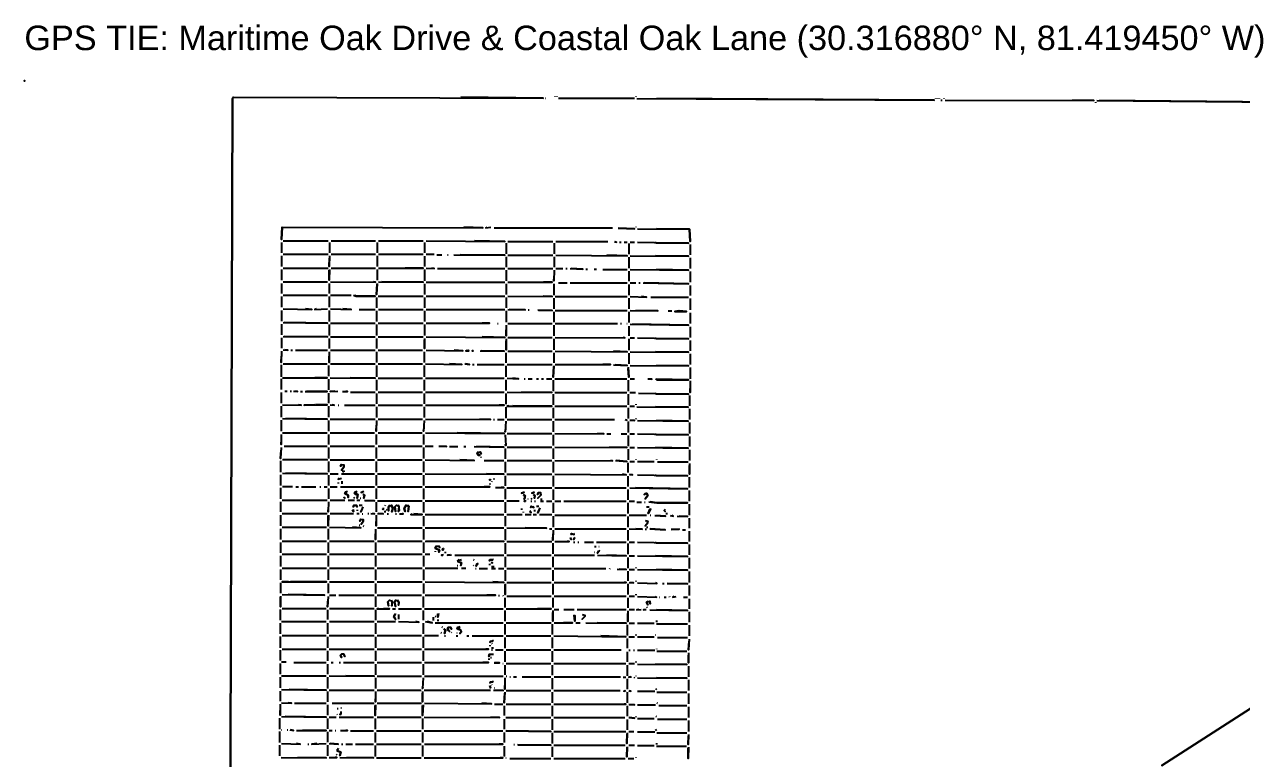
# Model space of a CAD drawing. Extents: x 0 to 16407, y 159 to 1115.
# Drawn here: x 14922 to 15519, y 755 to 1115 of the extents above; entities that cross this region are included whole.
import ezdxf

# ---------------------------------------------------------------- set-up
doc = ezdxf.new("R2010")
doc.units = 0
doc.layers.add('CONTROL', color=1, linetype='CONTINUOUS')
doc.layers.add('RASTER_VECTOR_LINEWORK', color=5, linetype='CONTINUOUS')
doc.styles.get("Standard").update_dxf_attribs({"font": 'Arial'})

msp = doc.modelspace()

# ---------------------------------------------------------------- linework, layer by layer
at = {"layer": 'CONTROL'}
msp.add_point((14922.5, 1087), dxfattribs=at)
at = {"layer": 'RASTER_VECTOR_LINEWORK'}
for points in [[(15025, 1079), (15024.5, 1078.25), (15021.75, 230.75), (15057.25, 230.25), (15021.75, 230.75), (15024.5, 1078.25), (15025, 1079), (15176.5, 1078.5), (15136.25, 1079)], [(15182.25, 1079.5), (15182.25, 1079.25)], [(15183.25, 1079.5), (15183.25, 1079.25)], [(15222, 1079.5), (15222, 1079.25)], [(15177.5, 1078.5), (15177.75, 1078.5)], [(15184, 1078.5), (15221.25, 1078.5)], [(15222.5, 1078.25), (15368, 1077.5), (15232.25, 1078.25)], [(15368.75, 1078.5), (15368.75, 1078.25)], [(15369.75, 1078.5), (15369.75, 1078.25)], [(15370.5, 1078.5), (15370.5, 1078.25)], [(15371.25, 1077.5), (15372, 1077.5)], [(15372.75, 1078.5), (15372.75, 1078.25)], [(15373.5, 1077.5), (15446.25, 1077.25), (15435.75, 1077.5)], [(15447, 1076.5), (15447, 1076.25)], [(15447.75, 1077.25), (15536.5, 1076.5), (15449, 1077.25)], [(15048.75, 1015.25), (15048.5, 1009.25), (15048.75, 1015.25), (15147, 1015), (15137.75, 1015.25)], [(15149, 1015.25), (15148.5, 1015), (15151, 1015.25)], [(15152.5, 1015), (15210.5, 1015)], [(15213.25, 1014.75), (15221.25, 1014.5), (15213.5, 1014.75)], [(15222, 1015.5), (15222, 1015.25)], [(15222.75, 1014.5), (15248.25, 1014.25), (15248.5, 1008.25), (15248.25, 1014.25), (15232, 1014.5)], [(15048.5, 1007.75), (15048.5, 1002.75)], [(15049.25, 1008.5), (15071.25, 1008.5)], [(15072, 1007.75), (15072, 1002.75)], [(15072.75, 1008.5), (15094.5, 1008.5)], [(15095.25, 1007.75), (15095.25, 1002.75)], [(15096, 1008.5), (15117.75, 1008.5)], [(15118.5, 1007.75), (15118.5, 1002.75)], [(15119.25, 1008.5), (15157.75, 1008.25), (15143, 1008.5)], [(15158.5, 1007.5), (15158.5, 1002.25)], [(15159.25, 1008.25), (15181.25, 1008.25)], [(15182, 1007.5), (15182, 1002.25)], [(15182.75, 1008.25), (15208.25, 1008.25)], [(15211.5, 1008.25), (15212.5, 1008), (15212, 1008.25)], [(15214, 1008), (15214.75, 1008)], [(15216.25, 1008), (15217.75, 1008)], [(15219.25, 1008), (15221.25, 1008)], [(15222.75, 1008), (15247.75, 1007.5), (15232.25, 1007.5), (15231.5, 1008)], [(15049.25, 1002), (15071.25, 1002)], [(15072.75, 1002), (15094.5, 1002)], [(15096, 1002), (15117.75, 1002)], [(15119.25, 1002), (15123.25, 1002)], [(15124.5, 1001.75), (15127, 1001.75)], [(15129.75, 1001.75), (15130, 1001.75)], [(15132.75, 1001.75), (15157.75, 1001.5), (15136, 1001.75)], [(15159.25, 1001.5), (15181.25, 1001.5)], [(15182.75, 1001.5), (15217.75, 1001.25), (15207.75, 1001.5)], [(15218.5, 1007.25), (15218.5, 1002)], [(15248.5, 1006.75), (15248.5, 1001.75)], [(15048.5, 1001.25), (15048.5, 996)], [(15072, 1001.25), (15071.75, 996), (15072, 1000)], [(15095.25, 1001.25), (15095.25, 996)], [(15118.5, 1001), (15118.5, 996)], [(15158.5, 1000.75), (15158.5, 995.75)], [(15182, 1000.75), (15182, 995.75)], [(15218.5, 1000.5), (15218.5, 995.25)], [(15219.25, 1001.25), (15247.75, 1001), (15231.5, 1001.25)], [(15248.5, 1000.25), (15248.5, 995)], [(15048.5, 994.5), (15048.5, 989.25)], [(15049.25, 995.25), (15071.25, 995.25)], [(15072, 994.5), (15071.75, 989.25), (15071.75, 994.25)], [(15072.75, 995.25), (15094.5, 995.25)], [(15095.25, 994.5), (15095.25, 989.25)], [(15096, 995.25), (15117.75, 995.25), (15109, 995.25)], [(15118.5, 994.5), (15118.5, 989)], [(15119.25, 995.25), (15123.25, 995), (15122, 995.25)], [(15124.75, 995), (15157.75, 995)], [(15158.5, 994.25), (15158.5, 989)], [(15159.25, 995), (15181.25, 995)], [(15182, 994.25), (15181.75, 989), (15182, 991)], [(15182.75, 995), (15186.25, 995)], [(15187.75, 995), (15188.25, 995)], [(15189.75, 995), (15196, 994.75), (15190.25, 995)], [(15197.5, 994.75), (15198.25, 994.75)], [(15201.5, 994.75), (15202.75, 994.75)], [(15205.75, 994.5), (15217.75, 994.5)], [(15218.5, 993.75), (15218.5, 988.75)], [(15219.25, 994.5), (15247.75, 994.25), (15232, 994.5)], [(15248.5, 993.5), (15248.5, 988.25)], [(15048.5, 987.75), (15048.5, 982.75)], [(15049.25, 988.5), (15071, 988.5)], [(15071.75, 987.75), (15071.75, 982.75)], [(15072.5, 988.5), (15094.5, 988.25), (15093.5, 988.5)], [(15095.25, 987.75), (15095, 982.25), (15095.25, 987.5)], [(15096, 988.5), (15117.75, 988.25), (15097.5, 988.5)], [(15118.5, 987.5), (15118.5, 982.25)], [(15119.25, 988.25), (15157.75, 988.25)], [(15158.5, 987.5), (15158.5, 982.25)], [(15159.25, 988.25), (15181, 988.25), (15176.75, 988.25)], [(15181.75, 987.5), (15181.75, 982)], [(15184, 988), (15188.25, 988)], [(15189.75, 988), (15217.75, 988)], [(15218.5, 987.25), (15218.5, 982)], [(15219.25, 988), (15222, 988)], [(15223.5, 988), (15224, 988)], [(15225.5, 988), (15247.75, 987.5), (15226, 988)], [(15248.5, 986.75), (15248.5, 981.75)], [(15048.5, 981.25), (15048.5, 976)], [(15049.25, 982), (15071, 982)], [(15071.75, 981.25), (15071.75, 976)], [(15072.5, 982), (15082.5, 982)], [(15083.75, 982), (15085, 981.5), (15094.25, 981.5), (15085, 981.5), (15084.5, 982)], [(15095, 980.75), (15095, 975.75)], [(15095.75, 981.5), (15117.75, 981.5)], [(15118.5, 980.75), (15118.5, 975.75)], [(15119.25, 981.5), (15157.75, 981.5)], [(15158.5, 980.75), (15158.5, 975.75)], [(15159.25, 981.5), (15181, 981.25), (15176.5, 981.5)], [(15181.75, 980.5), (15181.75, 975.25)], [(15182.5, 981.25), (15217.75, 981.25)], [(15218.5, 980.5), (15218.5, 975.25)], [(15219.25, 981.25), (15227.25, 981), (15224.75, 981.25)], [(15229.25, 981), (15247.75, 981)], [(15248.5, 980.25), (15248.5, 974.75)], [(15048.5, 974.5), (15048.5, 969.25)], [(15049.25, 975.25), (15063.25, 975), (15060.25, 975.25)], [(15065.5, 975.25), (15064.75, 975), (15071, 975.25)], [(15071.75, 974.5), (15071.75, 969)], [(15072.5, 975.25), (15082.5, 975), (15078.5, 975.25)], [(15086.5, 975), (15094.25, 975)], [(15095, 974.25), (15095, 969)], [(15096, 975), (15117.75, 975)], [(15118.5, 974.25), (15118.5, 969)], [(15119.25, 975), (15157.75, 975)], [(15158.5, 974.25), (15158.5, 968.75)], [(15159.25, 975), (15167.75, 974.75), (15160, 975)], [(15169.25, 974.75), (15169.75, 974.75)], [(15174, 974.75), (15181, 974.5), (15174.25, 974.5)], [(15181.75, 973.75), (15181.75, 968.75)], [(15182.5, 974.5), (15217.75, 974.5)], [(15218.5, 973.75), (15218.5, 968.5)], [(15219.25, 974.5), (15232.75, 974.25), (15222, 974.5)], [(15237.75, 974.25), (15239.5, 974.25)], [(15243, 974.25), (15241, 974), (15246.75, 974), (15243.25, 974.25)], [(15248.5, 973.25), (15248.5, 968)], [(15048.5, 967.75), (15048.5, 962.5)], [(15049.25, 968.5), (15071, 968.25), (15049.75, 968.5)], [(15071.75, 967.5), (15071.75, 962.25)], [(15072.5, 968.25), (15094.25, 968.25)], [(15095, 967.5), (15095, 962.25)], [(15095.75, 968.25), (15117.75, 968.25)], [(15118.5, 967.5), (15118.5, 962.25)], [(15119.25, 968.25), (15150.25, 968.25), (15146.75, 968.25)], [(15154.25, 968), (15154.5, 968)], [(15158.5, 967.25), (15158.5, 962), (15158.5, 965)], [(15159.25, 968), (15181, 968)], [(15181.75, 967.25), (15181.75, 962)], [(15182.5, 968), (15213, 968)], [(15214.5, 968), (15215, 968)], [(15217.5, 968), (15217.75, 968)], [(15218.5, 966.75), (15218.5, 962)], [(15219.25, 967.75), (15247.75, 967.25), (15220.25, 967.75)], [(15248.5, 966.5), (15248.5, 961.25)], [(15048.5, 961), (15048.5, 956)], [(15049.25, 961.75), (15071, 961.5), (15049.75, 961.75)], [(15071.75, 960.75), (15071.75, 955.75)], [(15072.5, 961.5), (15094.25, 961.5)], [(15095, 960.75), (15095, 955.75)], [(15095.75, 961.5), (15117.75, 961.5)], [(15118.5, 960.75), (15118.5, 955.75), (15118.5, 960)], [(15119.25, 961.5), (15157.75, 961.25), (15146.75, 961.5)], [(15158.5, 960.5), (15158.5, 955.25), (15158.5, 959.5)], [(15159.25, 961.25), (15181, 961.25)], [(15181.75, 960.5), (15181.75, 955.25)], [(15182.5, 961.25), (15216.5, 961), (15215.75, 961.25)], [(15218.5, 960.5), (15218.5, 955)], [(15219.25, 961), (15221.25, 961)], [(15222.75, 961), (15247.75, 960.5), (15232.25, 960.5), (15231.5, 961)], [(15048.5, 954.5), (15048.25, 949), (15048.5, 952)], [(15049.25, 955.25), (15051.5, 955), (15050, 955.25)], [(15053, 955), (15053.75, 955)], [(15055.25, 955), (15071, 955)], [(15071.75, 954.25), (15071.75, 949), (15071.75, 952)], [(15072.5, 955), (15094.25, 955)], [(15095, 954.25), (15095, 949)], [(15095.75, 955), (15117.5, 955)], [(15118.25, 954.25), (15118.25, 949)], [(15119.25, 955), (15137.25, 954.75), (15133, 955)], [(15139.25, 955), (15138.75, 954.75), (15140.25, 954.75), (15139.5, 955)], [(15142.25, 955), (15141.75, 954.75), (15142.5, 954.75)], [(15145.75, 954.75), (15157.5, 954.5), (15146.25, 954.75)], [(15159.25, 954.5), (15181, 954.5)], [(15182.5, 954.5), (15217.75, 954.25), (15211, 954.5)], [(15219.25, 954.25), (15247.75, 954), (15231.5, 954.25)], [(15248.5, 959.75), (15248.5, 954.75)], [(15049.25, 948.25), (15070.75, 948.25)], [(15072.5, 948.25), (15094.25, 948.25)], [(15095.75, 948.25), (15117.5, 948.25)], [(15119, 948.25), (15136.75, 948), (15130.75, 948.25)], [(15138.25, 948.25), (15140.5, 948), (15138.5, 948.25)], [(15142, 948), (15142.75, 948)], [(15144.25, 948), (15157.5, 948)], [(15158.25, 953.75), (15158.25, 948.75)], [(15159, 948), (15181, 948)], [(15181.75, 953.75), (15181.75, 948.75)], [(15182.5, 948), (15209.5, 948), (15205.75, 948)], [(15218.5, 953.5), (15218.5, 948.25)], [(15248.5, 953.25), (15248.5, 948)], [(15048.25, 947.75), (15048.25, 942)], [(15071.5, 947.5), (15071.5, 942.25)], [(15095, 947.5), (15095, 942)], [(15118.25, 947.5), (15118.25, 942)], [(15158.25, 947.25), (15158.25, 942)], [(15181.75, 947.25), (15181.5, 941.75), (15181.75, 947)], [(15211, 947.75), (15217.75, 947.5), (15211.75, 947.75)], [(15218.25, 946.75), (15218.5, 941.75), (15218.25, 946)], [(15219.25, 947.5), (15247.75, 947.25), (15232, 947.5)], [(15248.5, 946.5), (15248.5, 941)], [(15048.25, 941), (15048.25, 935.75)], [(15049, 941.5), (15070.75, 941.5), (15064.75, 941.5)], [(15071.5, 940.75), (15071.5, 935.5)], [(15072.25, 941.5), (15094.25, 941.25), (15082, 941.5)], [(15095, 940.5), (15095, 935.25)], [(15095.75, 941.25), (15117.5, 941.25)], [(15118.25, 940.5), (15118.25, 935.25)], [(15119, 941.25), (15157.5, 941.25)], [(15158.25, 940.5), (15158.25, 935.25)], [(15159, 941.25), (15164.5, 941), (15161.75, 941.25)], [(15167.25, 941), (15167.75, 941)], [(15169.25, 941), (15171.25, 941)], [(15173.25, 941), (15174.25, 941)], [(15175.75, 941), (15176.75, 941)], [(15178.25, 941), (15180.75, 941)], [(15181.5, 940.25), (15181.5, 935)], [(15182.25, 941), (15217.5, 941)], [(15218.25, 940.25), (15218.25, 935)], [(15219.25, 941), (15221.25, 941)], [(15227.75, 941), (15229.75, 940.75), (15228, 940.75)], [(15231.5, 941), (15232.25, 940.5), (15247.75, 940.5), (15231.75, 940.75)], [(15248.5, 940), (15248.5, 934.25), (15248.5, 936.25)], [(15048.25, 934.25), (15048.25, 929)], [(15050, 935), (15051.25, 935)], [(15052.75, 935), (15053.25, 935)], [(15054.25, 935), (15056.25, 934.75), (15055, 935)], [(15057.75, 934.75), (15058.75, 934.75)], [(15060, 934.75), (15070.75, 934.75), (15060.75, 934.75)], [(15071.5, 934), (15071.5, 929)], [(15074.5, 935), (15072.25, 934.75), (15076, 935)], [(15078.25, 934.75), (15080.75, 934.75), (15080, 934.75)], [(15082.25, 934.5), (15094.25, 934.5)], [(15095, 933.75), (15095, 928.75)], [(15095.75, 934.5), (15117.5, 934.5)], [(15118.25, 933.75), (15118.25, 928.75)], [(15119, 934.5), (15157.5, 934.5)], [(15158.25, 933.75), (15158.25, 928.5)], [(15159, 934.5), (15180.75, 934.25), (15166, 934.5)], [(15181.5, 933.5), (15181.5, 928.25)], [(15182.25, 934.25), (15217.5, 934.25)], [(15218.25, 933.5), (15218.25, 928.25)], [(15219, 934.25), (15221.75, 934.25)], [(15223.25, 934), (15247.75, 933.5), (15232.25, 933.5), (15231.5, 934)], [(15248.25, 932.75), (15248.25, 927.75)], [(15048.25, 927.5), (15048.25, 922.25)], [(15049, 928.25), (15058, 928), (15056.75, 928.25)], [(15064.75, 928.25), (15059.5, 928), (15070.75, 928.25), (15065, 928.25)], [(15071.5, 927.5), (15071.5, 922.25)], [(15072.25, 928.25), (15074.25, 928), (15073.25, 928.25)], [(15076.25, 928), (15076.5, 928)], [(15079.25, 928), (15094.25, 928)], [(15095, 927.25), (15095, 922)], [(15095.75, 928), (15117.5, 928)], [(15118.25, 927.25), (15118.25, 922)], [(15119, 928), (15157.5, 928), (15155, 928)], [(15158.25, 927), (15158.25, 921.75)], [(15159.75, 927.75), (15159, 927.5), (15180.75, 927.5), (15161.75, 927.75)], [(15181.5, 926.75), (15181.5, 921.75)], [(15182.25, 927.5), (15217.5, 927.5)], [(15218.25, 926.75), (15218.25, 921.5)], [(15219, 927.5), (15221.25, 927.5)], [(15222, 928.5), (15222, 928.25)], [(15222.5, 927.25), (15247.5, 927), (15231.5, 927.25)], [(15248.25, 926.25), (15248.25, 921)], [(15048.25, 920.75), (15048.25, 915.25)], [(15049, 921.5), (15070.75, 921.25), (15050.5, 921.5)], [(15071.5, 920.5), (15071.5, 915.25)], [(15072.25, 921.25), (15094.25, 921.25)], [(15095, 920.5), (15094.75, 915.25), (15095, 918.25)], [(15095.75, 921.25), (15117.5, 921.25)], [(15118.25, 920.5), (15118, 915.25), (15118.25, 917)], [(15119, 921.25), (15150.75, 921), (15145.5, 921.25)], [(15152.25, 921), (15152.75, 921)], [(15154.25, 921), (15157.5, 921)], [(15158.25, 920.25), (15158, 915), (15158.25, 916.5)], [(15159, 921), (15180.75, 921)], [(15181.5, 920.25), (15181.5, 915)], [(15182.25, 921), (15211.5, 921)], [(15216.75, 921), (15217.5, 920.75), (15217, 920.75)], [(15218.25, 920), (15218.25, 914.75)], [(15219, 920.75), (15221.25, 920.5), (15219.25, 920.5)], [(15222, 921.5), (15222, 921.25)], [(15222.75, 920.5), (15247.5, 920.25), (15232, 920.5)], [(15248.25, 919.5), (15248.25, 914.25)], [(15048.25, 913.75), (15048.25, 908.75), (15048.25, 910)], [(15049, 914.5), (15070.75, 914.5)], [(15071.5, 913.75), (15071.5, 908.75)], [(15072.25, 914.5), (15094, 914.5)], [(15094.75, 913.75), (15094.75, 908.75)], [(15095.75, 914.5), (15117.25, 914.5)], [(15118, 913.75), (15118, 908.75)], [(15119, 914.5), (15157.5, 914.25), (15134.5, 914.5)], [(15158, 913.5), (15158.25, 908.25), (15158, 909)], [(15159, 914.25), (15180.75, 914.25)], [(15181.5, 913.5), (15181.5, 908.25)], [(15182.25, 914.25), (15206.25, 914), (15203.25, 914.25)], [(15207.75, 914), (15209.75, 914)], [(15214.75, 914), (15217.5, 914)], [(15218.25, 913.25), (15218.25, 908)], [(15219, 914), (15221.25, 914)], [(15222.75, 914), (15247.5, 913.5), (15232.25, 913.5), (15231.5, 914)], [(15248.25, 912.75), (15248.25, 907.75)], [(15048.25, 907.25), (15048, 902), (15048.25, 906)], [(15049.75, 908), (15070.75, 908)], [(15071.5, 907.25), (15071.5, 902)], [(15072.25, 908), (15094, 908)], [(15094.75, 907.25), (15094.75, 902)], [(15095.75, 908), (15117.25, 908)], [(15118, 907.25), (15118, 902)], [(15118.75, 908), (15122.75, 908)], [(15125.5, 908), (15129.25, 907.75), (15125.75, 908)], [(15130.75, 907.75), (15134.75, 907.75)], [(15137.75, 907.75), (15138.75, 907.75)], [(15142.75, 907.75), (15157.25, 907.5), (15144, 907.75)], [(15158, 906.75), (15158, 901.75)], [(15159, 907.5), (15180.75, 907.5)], [(15181.5, 906.75), (15181.5, 901.75)], [(15182.25, 907.5), (15217.5, 907.25), (15209, 907.5)], [(15218.25, 906.5), (15218.25, 901.25)], [(15219, 907.25), (15221.25, 907.25)], [(15222.75, 907.25), (15247.5, 907), (15231.5, 907.25)], [(15248.25, 906.25), (15248.25, 901)], [(15048, 900.75), (15048, 895.25)], [(15049, 901.5), (15070.75, 901.25), (15049.25, 901.25)], [(15071.5, 900.5), (15071.5, 895.25)], [(15072.25, 901.25), (15094, 901.25)], [(15094.75, 900.5), (15094.75, 895.25)], [(15095.5, 901.25), (15117.25, 901.25)], [(15118, 900.5), (15118, 895.25)], [(15118.75, 901.25), (15142.75, 901), (15135.75, 901.25)], [(15144.75, 905.25), (15144.25, 904.75), (15144.75, 903.5), (15145.5, 903.5), (15144.75, 903.5), (15144.25, 904.75), (15145.75, 905.25), (15146.25, 904.25), (15145.75, 905.25)], [(15146, 902.75), (15146, 902.5)], [(15147.75, 901), (15157.25, 901)], [(15158, 900.25), (15158, 895)], [(15159, 901), (15180.75, 901)], [(15181.5, 900.25), (15181.5, 895)], [(15182.25, 901), (15210.5, 900.75), (15209.75, 901)], [(15212, 901), (15217.5, 900.5), (15212.25, 901)], [(15219, 900.5), (15221.25, 900.5)], [(15222, 901.5), (15222, 901.25)], [(15222.75, 900.5), (15231, 900.5)], [(15232, 901.5), (15232, 901.25)], [(15232.5, 900.25), (15247.5, 900.25)], [(15049, 894.75), (15070.75, 894.5), (15050.5, 894.75)], [(15072.25, 894.5), (15076.25, 894.5)], [(15077.75, 899), (15077.25, 898.25), (15077.75, 899), (15079, 898.75), (15079, 897.75), (15077.75, 896.25), (15079, 897.75), (15078.75, 899)], [(15077.75, 894.5), (15094, 894.5)], [(15079.25, 895.75), (15078.5, 895.5), (15079, 895.5)], [(15095.5, 894.5), (15117.25, 894.5)], [(15118.75, 894.5), (15157.25, 894.25), (15148.75, 894.5)], [(15158.75, 894.25), (15180.75, 894.25)], [(15182.25, 894.25), (15217.25, 894), (15215.5, 894.25)], [(15218, 899.75), (15218, 895)], [(15218.75, 894.25), (15220.25, 894), (15219, 894)], [(15248.25, 899.5), (15248.25, 894.25), (15248.25, 898.5)], [(15048, 894), (15048, 888.75)], [(15049, 888.25), (15053.75, 888.25)], [(15071.5, 893.75), (15071.5, 888.75)], [(15076.75, 892.25), (15076.25, 891.75), (15077.75, 892.25)], [(15076.25, 890.25), (15076.25, 889.75)], [(15078, 890.75), (15078, 889.5)], [(15094.75, 893.75), (15094.75, 888.75)], [(15118, 893.75), (15118, 888.75)], [(15150.75, 892), (15150.5, 891.25), (15150.5, 891.75)], [(15150.5, 889.75), (15150.5, 889.25)], [(15151.5, 890.75), (15151.25, 890.5)], [(15152.25, 892), (15152.75, 892)], [(15158, 893.5), (15158, 888.5)], [(15181.5, 893.5), (15181.5, 888.25)], [(15218, 893.25), (15218, 888.25)], [(15222.75, 894), (15247.25, 893.5), (15232.25, 893.5), (15231.5, 894)], [(15248, 892.75), (15248, 887.75)], [(15048, 887.5), (15048, 882.25)], [(15055.5, 888), (15056.75, 888)], [(15058.25, 888), (15065.25, 888)], [(15067.25, 888), (15067.75, 888)], [(15069.25, 888), (15070.75, 888)], [(15071.5, 887.25), (15071.5, 882.25)], [(15072.25, 888), (15075.75, 888)], [(15077.25, 888), (15094, 888)], [(15078.75, 883), (15079.5, 882.5), (15079, 883)], [(15080.75, 885.75), (15079.75, 885.5), (15079.5, 884.75), (15081, 884), (15081, 882.75), (15081, 884), (15079.5, 884.75), (15079.75, 885.5), (15080.5, 885.5)], [(15083.75, 883), (15084.25, 882.5)], [(15085.5, 885.75), (15084.25, 885.25), (15084.5, 884.5), (15085.75, 884.25), (15085.5, 882.5), (15085.75, 884.25), (15084.25, 884.75), (15084.5, 885.5), (15085.25, 885.5)], [(15087, 882.5), (15087.25, 882.5)], [(15088.75, 885.75), (15087.5, 885.25), (15088.5, 885.5)], [(15088.25, 884.5), (15089, 884), (15088.75, 882.5), (15089, 884), (15088.5, 884.5)], [(15094.75, 887.25), (15094.75, 882.25)], [(15095.5, 888), (15117.25, 888)], [(15118, 887.25), (15118, 882)], [(15118.75, 888), (15150.5, 888), (15147.75, 888)], [(15153.25, 887.75), (15157.25, 887.75), (15156, 887.75)], [(15158, 887), (15158, 882)], [(15158.75, 887.5), (15180.75, 887.5)], [(15167.5, 885.5), (15166, 885), (15167.25, 885.25)], [(15166.75, 884.25), (15167.75, 883.75), (15167.25, 882), (15167.75, 882.75), (15167.25, 884.25)], [(15170.5, 882.5), (15171, 882)], [(15172.25, 885.5), (15171, 885), (15172, 885.25)], [(15171.75, 884.25), (15172.5, 883.75), (15172.25, 882.5), (15172.5, 883.75), (15172, 884.25)], [(15174.25, 885.25), (15173.75, 884.25), (15174.25, 885.25), (15175.25, 885.25), (15175.5, 884), (15174, 882.5), (15175.5, 884), (15175.25, 885.25)], [(15181.5, 886.75), (15181.5, 881.75)], [(15182.25, 887.5), (15217.25, 887.5)], [(15218, 886.75), (15218, 881.75)], [(15219, 887.5), (15247.25, 887), (15221.75, 887.5)], [(15226.75, 885), (15226, 884.25), (15227.25, 885), (15227.75, 883.75), (15226.5, 882.25), (15227.75, 883.75), (15227.25, 885)], [(15248, 886.25), (15248, 881)], [(15048, 880.75), (15048, 875.75)], [(15048.75, 881.5), (15070.75, 881.5)], [(15071.5, 880.75), (15071.25, 875.75), (15071.5, 878)], [(15072.25, 881.5), (15079.5, 881.5)], [(15081, 881.5), (15084.25, 881.5)], [(15083.5, 877), (15083.75, 876), (15083.25, 876.75)], [(15084, 879), (15083.5, 878.25), (15084, 879), (15085, 879), (15085.5, 878.25), (15085, 879)], [(15085.25, 881.5), (15086.75, 881.5)], [(15085.5, 876.75), (15085.5, 876.25)], [(15086.5, 879), (15088, 879)], [(15088.25, 878.25), (15087.25, 875.75), (15088.25, 877.75)], [(15089, 881.5), (15094, 881.25), (15089.25, 881.25)], [(15094.75, 880.5), (15094.75, 875.75)], [(15095.5, 881.25), (15117.25, 881.25)], [(15098.25, 877.75), (15098.25, 877), (15098, 877.5)], [(15099.25, 879), (15099, 878.75)], [(15099.75, 877), (15100, 876.75)], [(15101.5, 879), (15100.75, 878.25), (15100.75, 876.25), (15100.75, 878.25), (15102.25, 879), (15103, 877.5), (15102.5, 875.75), (15103, 877.5), (15102.25, 879)], [(15104.75, 879), (15104, 878.25), (15104.25, 876), (15104, 878.25), (15104.75, 879), (15105.75, 878.75), (15106, 876.5), (15105.75, 876), (15106, 878.25), (15105.5, 879)], [(15109.5, 879), (15108.5, 877.5), (15109, 876), (15108.5, 877.5), (15109.5, 879), (15110.75, 878.5), (15110.5, 876), (15110.75, 878.5), (15110.25, 879)], [(15118, 880.5), (15118, 875.5)], [(15118.75, 881.25), (15157.25, 881.25)], [(15158, 880.5), (15158, 875.25)], [(15158.75, 881.25), (15164.75, 881.25)], [(15166, 877.5), (15166, 876.75)], [(15168.25, 881.25), (15167.25, 881), (15168, 881)], [(15169, 882.25), (15169, 882)], [(15170, 876.5), (15170.75, 875.5), (15170, 876)], [(15170.5, 881), (15171, 881)], [(15170.75, 878.5), (15170.5, 878), (15170.75, 878.5), (15172, 878), (15171.75, 878.5)], [(15172.25, 881), (15172.75, 881)], [(15172.25, 876.75), (15172.25, 876)], [(15173.25, 878.5), (15174.5, 878.5)], [(15175, 877.75), (15174, 875.25), (15175, 877.5)], [(15175.25, 882), (15176, 882)], [(15175.25, 881), (15176.75, 881)], [(15178.25, 881), (15180.75, 881)], [(15181.5, 880.25), (15181.5, 875.25)], [(15182.25, 881), (15185.25, 881)], [(15186.75, 881), (15217.25, 881)], [(15218, 880.25), (15218, 875)], [(15218.75, 881), (15221.25, 881)], [(15222.5, 880.5), (15224.75, 880.5)], [(15226.25, 880.5), (15226.5, 880.5)], [(15227.25, 878.25), (15228.5, 878.25)], [(15229.25, 877.5), (15228, 875), (15229, 877.25)], [(15228.25, 880.75), (15232.25, 880.25), (15247.25, 880.25), (15232.25, 880.25), (15229, 880.75)], [(15236.25, 877), (15235.75, 876.5), (15236.25, 876), (15235.75, 876.5)], [(15248, 879.5), (15248, 874.25)], [(15048, 874.25), (15048, 869)], [(15048.75, 875), (15070.75, 875)], [(15071.5, 874.25), (15071.25, 869), (15071.25, 874)], [(15072.25, 875), (15083.75, 875)], [(15085.25, 875), (15086.5, 875)], [(15087.25, 872.25), (15086.75, 871.25), (15087.25, 872.25), (15088.5, 872), (15088.5, 871), (15087.5, 869.75), (15088.5, 871), (15088.25, 872.25)], [(15088, 874.75), (15088.25, 874.75)], [(15090.75, 875), (15091.25, 875)], [(15092.25, 875), (15094, 874.75), (15093, 875)], [(15094.75, 874.25), (15094.75, 869), (15094.75, 871)], [(15095.5, 875), (15098.25, 874.75), (15095.75, 875)], [(15099, 876.25), (15099, 875.5)], [(15100.25, 874.75), (15100.75, 874.75)], [(15104.25, 874.75), (15104.75, 874.75)], [(15106.25, 874.75), (15108, 874.75), (15107.5, 874.75)], [(15112.25, 874.75), (15111.75, 874.5), (15117.25, 874.5), (15113.25, 874.75)], [(15118, 873.75), (15118, 868.75)], [(15118.75, 874.5), (15157.25, 874.5)], [(15158, 873.75), (15158, 868.75)], [(15158.75, 874.5), (15166.25, 874.5)], [(15166.75, 875.75), (15166.75, 875.5)], [(15167.75, 874.5), (15170.75, 874.5)], [(15171.75, 874.5), (15173.25, 874.5)], [(15174.75, 874.5), (15180.75, 874.5)], [(15181.5, 873.75), (15181.5, 868.25)], [(15182.25, 874.25), (15217.25, 874.25)], [(15218, 873.5), (15218, 868.25)], [(15218.75, 874.25), (15227.25, 874.25)], [(15226.5, 871.5), (15227.75, 871.25), (15227.5, 870), (15226.5, 869), (15227.75, 870.5), (15227.5, 871.5)], [(15229, 874.25), (15229.25, 874.25)], [(15231.25, 874), (15236.5, 873.75), (15231.75, 874)], [(15237, 875.25), (15237, 874.5)], [(15238.75, 874), (15240.25, 873.75), (15239.5, 874)], [(15242.25, 873.75), (15247.25, 873.5), (15243.25, 873.75)], [(15248, 872.75), (15248, 867.75)], [(15048, 867.5), (15048, 862.25)], [(15048.75, 868.25), (15070.5, 868.25)], [(15071.25, 867.5), (15071.25, 862.25)], [(15072, 868.25), (15087.25, 868), (15083.25, 868.25)], [(15086.5, 869.25), (15086.75, 869.25)], [(15088.5, 869), (15088.75, 868.75)], [(15094.5, 867.25), (15094.5, 862.25), (15094.5, 865)], [(15095.5, 868), (15117.25, 868)], [(15118, 867.25), (15118, 862.25)], [(15118.75, 868), (15157.25, 868)], [(15158, 867.25), (15158, 862)], [(15158.75, 868), (15178.25, 867.75), (15167.75, 868)], [(15179.75, 867.5), (15180.75, 867.5)], [(15181.5, 866.75), (15181.25, 862), (15181.5, 865)], [(15182.25, 867.5), (15217.25, 867.5)], [(15190.5, 865.25), (15190.25, 864.75), (15190.5, 865.25), (15191.75, 864.75), (15191.5, 865.25)], [(15218, 866.75), (15218, 861.75)], [(15218.75, 867.5), (15225, 867.25), (15222, 867.5)], [(15226.5, 867.25), (15227.25, 867.25)], [(15227.25, 868.25), (15227.75, 868.25)], [(15228.75, 867.5), (15236.25, 867), (15229, 867.5)], [(15239.25, 867.25), (15243.25, 867.25), (15239.5, 867)], [(15244.75, 867), (15246.25, 867)], [(15248, 866.25), (15248, 861.25)], [(15048, 860.75), (15048, 855.75)], [(15048.75, 861.5), (15070.5, 861.5)], [(15071.25, 860.75), (15071.25, 855.75)], [(15072, 861.5), (15093.75, 861.5)], [(15094.5, 860.75), (15094.5, 855.75)], [(15095.5, 861.5), (15117.25, 861.5)], [(15118, 860.75), (15118, 855.75)], [(15118.75, 861.5), (15157.25, 861.25), (15119.5, 861.5)], [(15124.25, 859), (15123.75, 858), (15125.75, 857), (15125.5, 856), (15125.75, 857), (15123.75, 858), (15124.25, 859), (15125.5, 859), (15126, 858.25), (15125.5, 859)], [(15158, 860.5), (15158, 855.25)], [(15158.75, 861.25), (15180.75, 861.25)], [(15181.25, 860.5), (15181.25, 855.25)], [(15182.25, 861.25), (15189.25, 861.25), (15188.25, 861.25)], [(15189.75, 863.25), (15190.25, 862.25), (15189.75, 862.75)], [(15192, 863.25), (15191.5, 862.25), (15192, 863)], [(15191.5, 861), (15192, 861)], [(15193.5, 861), (15194, 861)], [(15196.75, 861), (15201.25, 861)], [(15201.75, 858.75), (15202.5, 858.75)], [(15202.75, 861), (15217.25, 861)], [(15203.75, 858.75), (15204, 858.75)], [(15218, 860.25), (15218, 855)], [(15218.75, 861), (15221.25, 861)], [(15222.75, 861), (15247.25, 860.5), (15232.25, 860.5), (15231.5, 861)], [(15248, 859.75), (15248, 854.75)], [(15048, 854.25), (15048, 849)], [(15048.75, 855), (15070.5, 855)], [(15071.25, 854.25), (15071.25, 849)], [(15072, 855), (15093.75, 855)], [(15094.5, 854.25), (15094.5, 849)], [(15095.25, 855), (15117.25, 855)], [(15118, 854.25), (15118, 849)], [(15118.75, 855), (15121, 855)], [(15123.75, 856.5), (15123.75, 856.25)], [(15127.75, 854.75), (15126.75, 854.5), (15127.5, 854.5)], [(15127.75, 858), (15127.5, 857), (15127.25, 857.5), (15128, 858)], [(15128.5, 856.25), (15128.5, 855.5)], [(15131, 854.75), (15129.75, 854.5), (15131.75, 854.75)], [(15133.25, 854.5), (15157.25, 854.5)], [(15135.5, 852.5), (15134.75, 851.5), (15136.5, 850.75), (15136.25, 849.5), (15136.5, 850.75), (15135, 851.25), (15134.75, 852), (15136.5, 852.5)], [(15142.5, 852.5), (15142.75, 852.25)], [(15152.25, 852.5), (15150.5, 852.25), (15150.25, 851.75), (15150.5, 852.25), (15152, 852.25)], [(15158, 853.75), (15158, 848.75)], [(15158.75, 854.5), (15180.5, 854.5)], [(15181.25, 853.75), (15181.25, 848.75)], [(15182, 854.5), (15201.75, 854.5)], [(15201.5, 856), (15201.75, 856)], [(15203.75, 857), (15204, 856.5), (15203.25, 855.5), (15203.75, 856.75)], [(15203.25, 854.5), (15217.25, 854.25), (15207.75, 854.5)], [(15218, 853.5), (15218, 848.25)], [(15218.75, 854.25), (15221.25, 854.25)], [(15222.75, 854.25), (15247.25, 854), (15231.5, 854.25)], [(15248, 853.25), (15248, 848)], [(15048, 847.5), (15048, 842.5)], [(15048.75, 848.25), (15070.5, 848.25)], [(15071.25, 847.5), (15071.25, 842.5)], [(15072, 848.25), (15093.75, 848.25)], [(15094.5, 847.5), (15094.5, 842.25)], [(15095.25, 848.25), (15117.25, 848.25)], [(15118, 847.5), (15118, 842.25)], [(15118.75, 848.25), (15134.75, 848.25)], [(15134.5, 849.5), (15134.75, 849.5)], [(15136.5, 848.25), (15138.75, 848.25)], [(15142.25, 849.75), (15142.5, 849.5)], [(15143.5, 848), (15143.75, 848)], [(15144.25, 850.75), (15144.5, 850.25), (15143.75, 849.25), (15144.25, 850.5)], [(15145.25, 848), (15149.25, 848)], [(15150.25, 850.25), (15150.25, 849.75)], [(15151, 851), (15151.75, 850.75), (15151.25, 850.75)], [(15151.25, 849), (15152.5, 849)], [(15151.25, 848), (15153.25, 848)], [(15154.75, 848), (15157.25, 848)], [(15158, 847.25), (15158, 842)], [(15158.75, 848), (15180.5, 848)], [(15181.25, 847.25), (15181.25, 842)], [(15182, 848), (15207.25, 848)], [(15209.25, 848), (15209, 847.75)], [(15212.75, 847.75), (15217.25, 847.5), (15213.75, 847.75)], [(15218, 846.75), (15218, 842)], [(15218.75, 847.5), (15221.25, 847.5)], [(15222, 848.5), (15222, 848.25)], [(15222.75, 847.5), (15247.25, 847.25), (15232, 847.5)], [(15248, 846.5), (15248, 841.25)], [(15048, 841), (15048, 836)], [(15051.75, 841.75), (15048.75, 841.5), (15070.5, 841.5), (15053, 841.75)], [(15071.25, 840.75), (15071.25, 836)], [(15072, 841.5), (15093.75, 841.5)], [(15094.5, 840.75), (15094.5, 835.75)], [(15095.25, 841.5), (15117.25, 841.5)], [(15118, 840.75), (15118, 835.75)], [(15118.75, 841.5), (15157.25, 841.25), (15152, 841.5)], [(15158.75, 841.25), (15180.5, 841.25)], [(15182, 841.25), (15217.25, 841.25), (15216.25, 841.25)], [(15218.75, 841.25), (15220.75, 841), (15219, 841)], [(15222, 842), (15222, 841.75)], [(15222.75, 841), (15232.25, 840.75), (15231.5, 841)], [(15235, 840.75), (15235.75, 840.75)], [(15237.25, 840.75), (15247.25, 840.5), (15237.5, 840.75)], [(15048.75, 835.25), (15069.5, 835), (15051.75, 835.25)], [(15072, 835), (15075, 835)], [(15076.5, 835), (15093.75, 835)], [(15095.25, 835), (15117, 835)], [(15118.75, 835), (15153.25, 835), (15149, 835)], [(15154.75, 834.75), (15155.25, 834.75)], [(15156.75, 834.75), (15157, 834.5)], [(15158, 840.5), (15158, 835.25), (15158, 840.25)], [(15181.25, 840.5), (15181.25, 835.25)], [(15218, 840.5), (15218, 835.25)], [(15222, 835.5), (15222, 835)], [(15248, 839.75), (15248, 834.75)], [(15048, 834.5), (15048, 829.25), (15048, 834)], [(15071.25, 834.25), (15071, 829.25), (15071.25, 833)], [(15094.5, 834.25), (15094.5, 829.25)], [(15101.25, 832.5), (15100.5, 831.75), (15100.75, 829.75), (15100.5, 831.75), (15101.25, 832.5), (15102.5, 832.25), (15102.5, 829.75), (15102.75, 831.5), (15102.25, 832.5)], [(15104.5, 832.5), (15103.75, 831.75), (15104.25, 829.5), (15103.75, 831.75), (15104.5, 832.5), (15105.75, 832), (15105.75, 830), (15106, 831.25), (15105.25, 832.5)], [(15117.75, 834.25), (15117.75, 829)], [(15157.75, 833.75), (15157.75, 829)], [(15158.75, 834.5), (15180.5, 834.5)], [(15181.25, 833.75), (15181.25, 829)], [(15182, 834.5), (15217.25, 834.5)], [(15218, 833.75), (15218, 828.75)], [(15218.75, 834.5), (15221.25, 834.5)], [(15222.75, 834.25), (15232, 834), (15231.5, 834.25)], [(15227.75, 832), (15227.25, 831.5), (15227.75, 830.25), (15227.25, 831.5), (15228.75, 832), (15229, 830.75), (15228.75, 832)], [(15227.25, 829.25), (15227.5, 829)], [(15233.5, 834), (15233.75, 834)], [(15235.75, 834), (15236.75, 834)], [(15238.25, 834.25), (15238.5, 834)], [(15240.75, 834.25), (15240, 834), (15241.75, 834.25)], [(15245.25, 834), (15247.25, 834)], [(15248, 833.25), (15248, 828.25)], [(15047.75, 828), (15047.75, 822.75)], [(15048.75, 828.5), (15070.25, 828.5)], [(15071, 827.75), (15071, 823)], [(15072, 828.5), (15093.75, 828.5)], [(15094.5, 827.75), (15094.5, 822.75)], [(15096, 828.5), (15095.25, 828.25), (15101.25, 828.25), (15098.5, 828.5)], [(15102.75, 828.25), (15104.25, 828.25)], [(15104.25, 826), (15103.5, 824.5), (15104.25, 823), (15103.5, 824.25), (15103.75, 825.5)], [(15105.75, 828.25), (15117, 828.25)], [(15105.75, 825.5), (15105.75, 823.25)], [(15117.75, 827.5), (15117.75, 822.75)], [(15118.5, 828.25), (15157, 828.25)], [(15122.75, 824.25), (15122.75, 822.5)], [(15123.75, 824.75), (15124, 824.5)], [(15125.25, 826), (15125, 824.25), (15125, 825.75)], [(15125, 823), (15125, 822.25)], [(15157.75, 827.5), (15157.75, 822.25)], [(15158.5, 828.25), (15180.5, 828.25), (15173.75, 828.25)], [(15181.25, 827.5), (15181.25, 822.25), (15181.25, 826.5)], [(15182, 828), (15184.25, 828)], [(15186.75, 828), (15191.75, 828)], [(15191.5, 825.25), (15192, 825), (15192, 822.25), (15191.75, 825.25)], [(15193.25, 828), (15217.25, 828)], [(15195.75, 825.5), (15197, 825.25), (15197, 824.5), (15195.75, 823.25), (15197, 824.5), (15196.75, 825.5)], [(15218, 827.25), (15218, 822), (15218, 826)], [(15218.75, 828), (15221.25, 828)], [(15223.5, 828), (15222.5, 827.75), (15224.5, 828)], [(15226.75, 828), (15225.75, 827.75), (15227, 828)], [(15228.75, 827.75), (15247.25, 827.5), (15232, 827.75)], [(15248, 826.75), (15248, 821.75)], [(15047.75, 821.25), (15047.75, 816)], [(15048.5, 822), (15070.25, 822)], [(15071, 821.25), (15071, 816)], [(15072, 822), (15093.75, 822)], [(15094.5, 821.25), (15094.5, 816)], [(15095.25, 822), (15104.25, 822)], [(15105.75, 822), (15115.75, 821.75), (15114.25, 822)], [(15117.75, 821.25), (15117.75, 816)], [(15118.75, 822), (15122.25, 821.5), (15119.75, 822)], [(15123.75, 821.5), (15157, 821.5)], [(15126.5, 816.75), (15126.75, 816.5)], [(15127, 819.5), (15127.25, 819.25)], [(15128, 818.5), (15128.75, 817.75), (15128.25, 816.25), (15128.75, 817.75), (15128, 818.25)], [(15130.25, 819.25), (15129.75, 818), (15130.75, 817.25), (15129.75, 818.5), (15130.25, 819.25), (15131.25, 819.25), (15131.75, 818.25), (15131.25, 819.25)], [(15131.75, 816.75), (15131.5, 816.5)], [(15136, 819.5), (15134.5, 819), (15134.75, 818.25), (15135.75, 818.25), (15136.5, 817.25), (15135.75, 816.25), (15136.5, 817.25), (15136.25, 817.75), (15134.5, 818.5), (15134.75, 819.25), (15135.75, 819.25)], [(15157.75, 820.75), (15157.75, 815.75)], [(15158.5, 821.5), (15180.5, 821.5)], [(15181, 820.75), (15181, 815.75)], [(15182, 821.5), (15191, 821.5), (15186.5, 821.5)], [(15192.5, 821.5), (15194.75, 821.5)], [(15197.5, 821.5), (15217.25, 821.25), (15203, 821.5)], [(15217.75, 820.5), (15217.75, 815.25)], [(15218.75, 821.25), (15221.25, 821.25)], [(15222.75, 821.25), (15231, 821.25)], [(15232, 822.5), (15232, 821.75)], [(15232, 821), (15247.25, 821)], [(15248, 820.25), (15248, 815)], [(15047.75, 814.75), (15047.75, 809.25)], [(15048.75, 815.25), (15070.25, 815.25)], [(15071, 814.5), (15071, 809.25)], [(15071.75, 815.25), (15093.75, 815.25)], [(15094.5, 814.5), (15094.5, 809.25)], [(15095.25, 815.25), (15117, 815.25)], [(15117.75, 814.5), (15117.75, 809.25)], [(15118.5, 815.25), (15125.25, 815.25)], [(15128.25, 815), (15128.75, 815)], [(15134, 815), (15134.75, 815)], [(15134.25, 816.5), (15134.5, 816.5)], [(15139.25, 815), (15140.25, 815)], [(15141.75, 815), (15157, 815)], [(15152.25, 812.75), (15150.5, 812), (15150.75, 812.5), (15152, 812.5)], [(15151.25, 811.25), (15151.5, 811)], [(15157.75, 814.25), (15157.75, 809)], [(15158.5, 815), (15180.25, 815)], [(15181, 814.25), (15181, 809)], [(15181.75, 815), (15217, 814.5), (15204.75, 815)], [(15217.75, 813.75), (15217.75, 809)], [(15218.5, 814.5), (15221.25, 814.5)], [(15222, 815.75), (15222, 815.25)], [(15222.75, 814.5), (15231, 814.5)], [(15231.5, 815.5), (15231.75, 815.5)], [(15232.5, 814.25), (15247.25, 814.25)], [(15248, 813.5), (15247.75, 808.25), (15248, 812.5)], [(15047.75, 808), (15047.75, 803)], [(15048.75, 808.5), (15070.25, 808.5)], [(15071, 807.75), (15071, 802.75)], [(15071.75, 808.5), (15093.75, 808.5)], [(15078, 806.25), (15077.25, 805.5), (15077.75, 804.5), (15077.25, 805.5), (15078, 806.25), (15078.75, 806.25), (15079.5, 805), (15078.75, 806.25)], [(15094.5, 807.75), (15094.5, 802.75)], [(15095.25, 808.5), (15117, 808.5)], [(15117.75, 807.75), (15117.75, 802.75)], [(15118.5, 808.5), (15149.75, 808.5), (15148.5, 808.5)], [(15150.25, 806), (15150, 805), (15150.25, 806), (15152.25, 806)], [(15150.5, 810.5), (15150.5, 810)], [(15151.25, 809.25), (15152.25, 809.25)], [(15151.25, 808.25), (15151.75, 808.25)], [(15153.25, 808.25), (15157, 808.25)], [(15157.75, 807.5), (15157.75, 802.25)], [(15158.5, 808.25), (15180.25, 808.25)], [(15181, 807.5), (15181, 802.25)], [(15181.75, 808.25), (15214.75, 808.25)], [(15217.75, 807.25), (15217.75, 802.25)], [(15218.5, 808), (15219.25, 808)], [(15220.75, 808), (15221.25, 808)], [(15222.75, 808), (15231.25, 808)], [(15232, 808.75), (15232, 808.5)], [(15232.25, 807.5), (15247, 807.5)], [(15247.75, 806.75), (15247.75, 801.75), (15247.75, 805.5)], [(15047.75, 801.5), (15047.75, 796.25)], [(15048.5, 802.25), (15050.75, 802.25)], [(15054.5, 802), (15070.25, 802)], [(15071, 801.25), (15071, 796.25)], [(15072.75, 802), (15073.75, 802)], [(15076.75, 802), (15077.25, 802)], [(15078.75, 802), (15093.75, 802)], [(15094.5, 801.25), (15094.5, 796)], [(15095.25, 802), (15117, 802)], [(15117.75, 801.25), (15117.75, 796)], [(15118.5, 802), (15149.75, 802), (15147, 802)], [(15150, 804), (15150, 803.25)], [(15150.75, 804.5), (15151.25, 804.5)], [(15152.5, 801.75), (15155.25, 801.75), (15152.75, 801.75)], [(15156.75, 801.5), (15157, 801.5)], [(15157.75, 800.75), (15157.75, 796)], [(15158.5, 801.5), (15180.25, 801.5)], [(15181, 800.75), (15181, 795.75)], [(15181.75, 801.5), (15217, 801.5)], [(15217.75, 800.75), (15217.75, 795.5)], [(15218.5, 801.5), (15221.25, 801.5)], [(15222, 802.5), (15222, 802)], [(15222.75, 801.25), (15247, 801), (15231.5, 801.25)], [(15247.75, 800.25), (15247.75, 795)], [(15047.75, 794.75), (15047.75, 789.5)], [(15048.5, 795.5), (15070.25, 795.5)], [(15071, 794.75), (15071, 789.25)], [(15071.75, 795.5), (15093.75, 795.25), (15080, 795.5)], [(15094.5, 794.5), (15094.5, 789.25)], [(15095.25, 795.25), (15117, 795.25)], [(15117.75, 794.5), (15117.5, 789.25), (15117.75, 790)], [(15118.5, 795.25), (15157, 795.25)], [(15157.75, 794.5), (15157.75, 789), (15157.75, 790.75)], [(15158.5, 795.25), (15158.75, 795.25)], [(15160.25, 795), (15160.5, 795)], [(15162, 795), (15163.5, 795)], [(15166.25, 795), (15180.25, 795)], [(15181, 794.25), (15181, 789)], [(15182, 795), (15214.5, 795)], [(15215.75, 794.75), (15217, 794.75)], [(15217.75, 794), (15217.75, 789)], [(15219.5, 795), (15218.5, 794.75), (15219.75, 795)], [(15221, 794.75), (15221.25, 794.5)], [(15222, 795.5), (15222, 795.25)], [(15222.75, 794.5), (15247, 794.25), (15232, 794.5)], [(15247.75, 793.5), (15247.75, 788.25)], [(15047.75, 788), (15047.75, 783)], [(15048.5, 788.75), (15070.25, 788.5), (15052.25, 788.75)], [(15071, 787.75), (15071, 782.75)], [(15071.75, 788.5), (15093.75, 788.5)], [(15094.5, 787.75), (15094.5, 782.75), (15094.5, 784.25)], [(15095.25, 788.5), (15116.75, 788.5)], [(15117.5, 787.75), (15117.5, 782.75), (15117.5, 787)], [(15118.25, 788.5), (15150.75, 788.5)], [(15150.25, 790.75), (15150.75, 789.5), (15150.25, 789.75)], [(15152.25, 792.75), (15150.5, 792), (15150.75, 792.5), (15152, 792.5)], [(15151.25, 791.25), (15151.5, 791)], [(15152.25, 788.5), (15157, 788.25), (15152.5, 788.25)], [(15152.5, 789.5), (15152.75, 789.5)], [(15157.75, 787.5), (15157.5, 782.25), (15157.75, 787)], [(15158.5, 788.25), (15180.25, 788.25)], [(15181, 787.5), (15181, 782.25)], [(15181.75, 788.25), (15214.25, 788.25)], [(15216.5, 788.25), (15216, 788), (15217, 788.25)], [(15217.75, 787.5), (15217.75, 782.25)], [(15218.5, 788.25), (15219.5, 788), (15218.75, 788)], [(15222.75, 788), (15231.25, 788)], [(15231.5, 789.25), (15232, 788.75)], [(15232.25, 787.5), (15247, 787.5)], [(15536.75, 788.25), (15479.5, 751.5), (15536.75, 788.25), (15537.5, 788.25)], [(15047.75, 781.5), (15047.75, 776.25), (15047.75, 778.5)], [(15048.5, 782.25), (15053.25, 782), (15051.75, 782.25)], [(15054.75, 782), (15070.25, 782)], [(15071, 781.25), (15071, 776.25)], [(15073.25, 782), (15093.75, 782)], [(15094.5, 781.25), (15094.25, 776), (15094.25, 781)], [(15095.25, 782), (15117, 782)], [(15117.75, 781.25), (15117.5, 776), (15117.5, 781)], [(15118.5, 782), (15151.25, 781.75), (15146.5, 782)], [(15152.75, 781.5), (15156.75, 781.5)], [(15158.5, 781.5), (15180.25, 781.5)], [(15181.75, 781.5), (15217, 781.5), (15216.25, 781.5)], [(15218.5, 781.5), (15221.25, 781.25), (15218.75, 781.25)], [(15222.75, 781.25), (15231.5, 781.25)], [(15232.25, 782.25), (15232.5, 782)], [(15233.25, 781), (15247, 781)], [(15247.75, 786.75), (15247.75, 781.75)], [(15048.5, 775.5), (15070.25, 775.25), (15050.25, 775.5)], [(15071.75, 775.25), (15075.25, 775.25)], [(15075.5, 776.75), (15075.75, 776.5)], [(15075.75, 779.5), (15076.25, 779.5)], [(15076.75, 775.25), (15093.5, 775.25)], [(15077.5, 778), (15077.5, 776.75), (15077, 776.5), (15077.5, 776.75)], [(15077.5, 779.75), (15077.75, 779.75)], [(15095.25, 775.25), (15116.75, 775.25)], [(15118.25, 775.25), (15155.25, 775), (15151, 775.25)], [(15157.5, 780.75), (15157.5, 776)], [(15158.25, 775), (15180.25, 775)], [(15181, 780.75), (15181, 775.75)], [(15181.75, 775), (15216.5, 775)], [(15217.75, 780.75), (15217.75, 775.75)], [(15218.5, 775), (15221.25, 774.75), (15218.75, 775)], [(15222, 775.5), (15222, 775.25)], [(15231.75, 775.75), (15232, 775.5)], [(15247.75, 780.25), (15247.75, 775)], [(15047.5, 774.75), (15047.5, 769.25)], [(15071, 774.5), (15071, 769.5)], [(15094.25, 774.5), (15094.25, 769.25)], [(15117.5, 774.5), (15117.5, 769.25)], [(15157.5, 774.25), (15157.5, 769.25)], [(15181, 774.25), (15181, 769)], [(15217.75, 774), (15217.75, 769)], [(15222.75, 774.5), (15231, 774.5)], [(15231.5, 769.25), (15232, 768.75)], [(15232.5, 774.25), (15247, 774.25)], [(15247.75, 773.5), (15247.75, 768.25)], [(15047.5, 768.25), (15047.5, 762.75)], [(15048.25, 769), (15048.5, 769)], [(15051.25, 769), (15051.5, 769)], [(15052.5, 769), (15054.25, 768.75), (15053, 769)], [(15055.75, 768.75), (15070.25, 768.75), (15058.75, 768.75)], [(15071, 768), (15071, 763)], [(15071.75, 768.75), (15073.25, 768.75)], [(15074.75, 768.75), (15075, 768.75)], [(15077.25, 768.75), (15080.75, 768.75), (15080, 768.75)], [(15082.25, 768.5), (15093.5, 768.5)], [(15094.25, 767.75), (15094.25, 762.75)], [(15095, 768.5), (15116.75, 768.5)], [(15117.5, 767.75), (15117.5, 762.75)], [(15118.25, 768.5), (15156.75, 768.5)], [(15157.5, 767.75), (15157.5, 762.75)], [(15158.25, 768.5), (15180.25, 768.25), (15158.5, 768.5)], [(15181, 767.5), (15181, 762.25)], [(15181.75, 768.25), (15217, 768.25)], [(15217.75, 767.5), (15217.5, 762.25), (15217.75, 767)], [(15218.5, 768.25), (15221, 768.25)], [(15222.75, 768), (15231.25, 768)], [(15232.25, 767.5), (15247, 767.5)], [(15247.75, 766.75), (15247.5, 761.75), (15247.75, 766)], [(15047.5, 761.5), (15047.5, 756.25)], [(15048.5, 762.25), (15057.5, 762), (15055.75, 762.25)], [(15061.25, 762), (15061.75, 762)], [(15065.75, 762.25), (15063.25, 762), (15070.25, 762.25)], [(15071, 761.5), (15071, 756.25)], [(15071.75, 762.25), (15076.25, 762), (15072.25, 762.25)], [(15076.25, 760), (15075.75, 758.75), (15077.5, 758), (15077, 756.5), (15077.5, 758), (15076, 758.5), (15075.75, 759.5)], [(15077.75, 762), (15078.5, 762)], [(15080, 762), (15083.25, 762)], [(15084.75, 762), (15093.5, 762)], [(15094.25, 761.25), (15094.25, 756)], [(15095, 762), (15116.75, 762)], [(15117.5, 761.25), (15117.5, 756)], [(15118.5, 762), (15156.75, 762), (15155, 762)], [(15157.5, 761), (15157.5, 756)], [(15162.25, 761.75), (15162.5, 761.75)], [(15164, 761.75), (15180.25, 761.5), (15164.25, 761.5)], [(15181, 760.75), (15181, 755.75)], [(15181.75, 761.5), (15216.75, 761.5)], [(15217.75, 760.75), (15217.5, 755.75), (15217.75, 760.5)], [(15218.5, 761.5), (15221.25, 761.5)], [(15222.75, 761.25), (15231, 761.25)], [(15232, 762.5), (15232, 761.75)], [(15232, 761), (15246.75, 761)], [(15247.75, 760.5), (15247.5, 755), (15247.5, 760.25)], [(15048.25, 755.5), (15070.25, 755.25), (15056.5, 755.5)], [(15071.75, 755.5), (15075.5, 755.5), (15074.75, 755.5)], [(15075.25, 757), (15075.5, 756.75)], [(15077, 755.5), (15093.5, 755.25), (15080.5, 755.5)], [(15095, 755.25), (15116.75, 755.25)], [(15118.25, 755.25), (15156.75, 755.25), (15155.5, 755.25)], [(15158.25, 755.25), (15158.5, 755.25)], [(15160.25, 755), (15180.25, 755)], [(15181.75, 755), (15216.75, 755)], [(15218.25, 755), (15221, 755)], [(15222, 755.5), (15222, 755.25)]]:
    msp.add_lwpolyline(points, dxfattribs=at)

# ---------------------------------------------------------------- texts
at = {"layer": 'CONTROL'}
msp.add_text('GPS TIE: Maritime Oak Drive & Coastal Oak Lane (30.316880%%d N, 81.419450%%d W)', height=12, dxfattribs=at).set_placement((14922.5, 1102))

doc.saveas('drawing.dxf')
